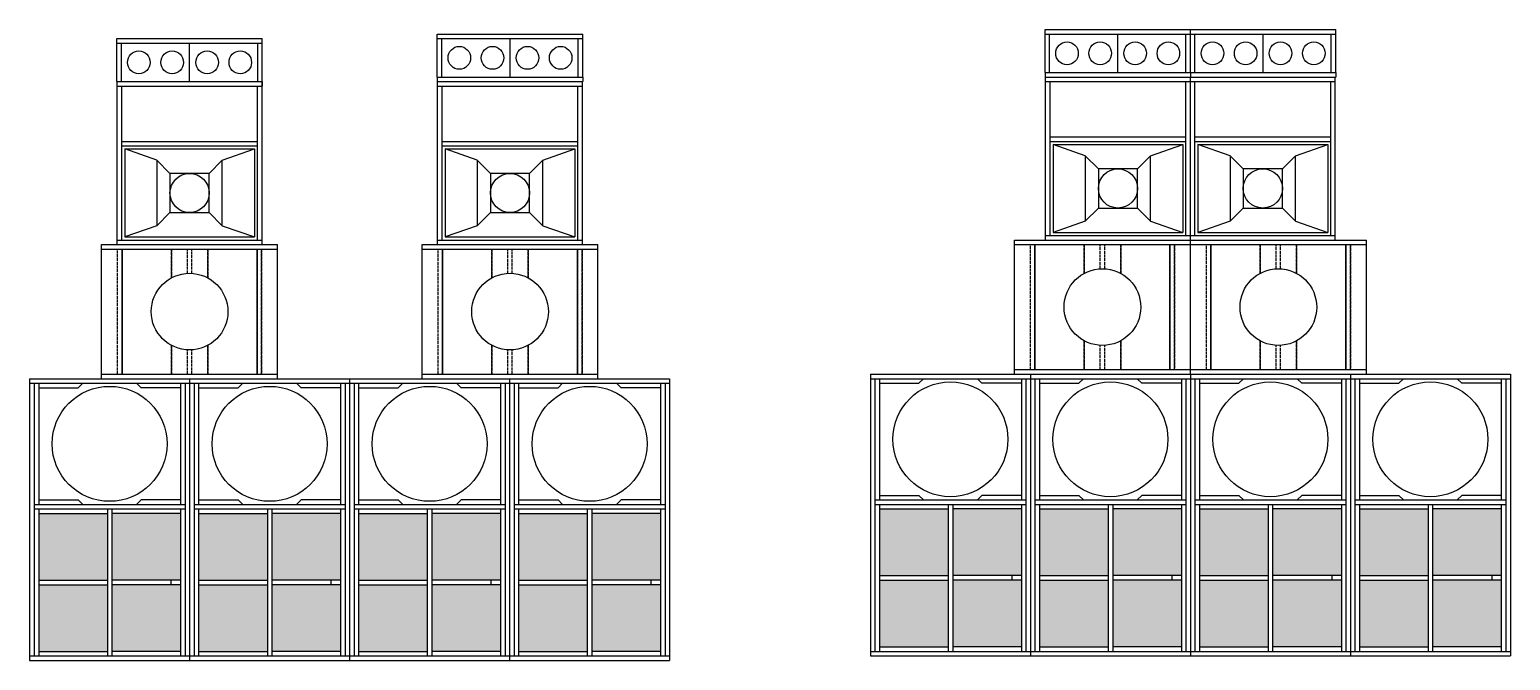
# Model space of a CAD drawing. Header units: millimetres. Extents: x 0 to 5886, y 0 to 2508.
import ezdxf

# ---------------------------------------------------------------- set-up
doc = ezdxf.new("R2010")
doc.units = ezdxf.units.MM
doc.linetypes.add('ACAD_ISO02W100', pattern=[15, 12, -3])
doc.linetypes.add('ACAD_ISO04W100', pattern=[30, 24, -3, 0, -3])
doc.layers.add('Efeitos', color=7, linetype='ACAD_ISO04W100', transparency=0.3)

# ---------------------------------------------------------------- blocks, each defined once
blk = doc.blocks.new('*U140')
at = {"layer": 'Efeitos', "transparency": 33554554}
h = blk.add_hatch(color=256, dxfattribs=at)
h.dxf.hatch_style = 1
h.set_gradient(color1=(255, 255, 255), color2=(0, 0, 0), rotation=270)
h.paths.add_polyline_path([(-282, 584), (-282, 516.6), (-9, 516.6), (-9, 584)])
h = blk.add_hatch(color=256, dxfattribs=at)
h.dxf.hatch_style = 1
h.set_gradient(color1=(255, 255, 255), color2=(0, 0, 0), rotation=270)
h.paths.add_polyline_path([(9, 584), (9, 516.6), (282, 516.6), (282, 584)])
h = blk.add_hatch(color=256, dxfattribs=at)
h.dxf.hatch_style = 1
h.set_gradient(color2=(0, 0, 0), rotation=90)
h.paths.add_polyline_path([(-282, 516.6), (-9, 516.6), (-9, 319), (-282, 319)])
h = blk.add_hatch(color=256, dxfattribs=at)
h.dxf.hatch_style = 1
h.set_gradient(color2=(0, 0, 0), rotation=90)
h.paths.add_polyline_path([(9, 516.6), (282, 516.6), (282, 319), (9, 319)])
h = blk.add_hatch(color=256, dxfattribs=at)
h.dxf.hatch_style = 1
h.set_gradient(color1=(199, 200, 202), color2=(0, 0, 0), rotation=270, one_color=1)
h.paths.add_polyline_path([(-282, 261.2), (-9, 261.2), (-9, 301), (-282, 301)])
h = blk.add_hatch(color=256, dxfattribs=at)
h.dxf.hatch_style = 1
h.set_gradient(color1=(199, 200, 202), color2=(0, 0, 0), rotation=270, one_color=1)
h.paths.add_polyline_path([(9, 261.2), (282, 261.2), (282, 301), (9, 301)])
h = blk.add_hatch(color=256, dxfattribs=at)
h.dxf.hatch_style = 1
h.set_gradient(color2=(0, 0, 0), rotation=90)
h.paths.add_polyline_path([(-282, 261.2), (-9, 261.2), (-9, 159.5), (-282, 159.5)])
h = blk.add_hatch(color=256, dxfattribs=at)
h.dxf.hatch_style = 1
h.set_gradient(color2=(0, 0, 0), rotation=90)
h.paths.add_polyline_path([(9, 261.2), (282, 261.2), (282, 159.5), (9, 159.5)])
h = blk.add_hatch(color=256, dxfattribs=at)
h.dxf.hatch_style = 1
h.set_gradient(rotation=270)
h.paths.add_polyline_path([(-282, 159.9), (-9, 159.9), (-9, 36), (-282, 36)])
h = blk.add_hatch(color=256, dxfattribs=at)
h.dxf.hatch_style = 1
h.set_gradient(rotation=270)
h.paths.add_polyline_path([(9, 159.9), (282, 159.9), (282, 36), (9, 36)])
for p, q in [((-318, 1120), (318, 1120)), ((-318, 1120), (-318, 0)), ((318, 1120), (318, 0)), ((-318, 1102), (318, 1102)), ((-300, 1102), (-300, 18)), ((-282, 1102), (-282, 620)), ((-282, 1084), (-125, 1084)), ((-125, 1084), (-107, 1102)), ((125, 1084), (107, 1102)), ((282, 1084), (125, 1084)), ((282, 1102), (282, 620)), ((300, 1102), (300, 18)), ((-300, 620), (300, 620)), ((-300, 602), (300, 602)), ((-282, 638), (-125, 638)), ((-282, 602), (-282, 18)), ((-125, 638), (-107, 620)), ((-9, 602), (-9, 18)), ((9, 602), (9, 18)), ((125, 638), (107, 620)), ((282, 638), (125, 638)), ((282, 602), (282, 18)), ((-282, 584), (-9, 584)), ((282, 584), (9, 584)), ((-282, 319), (-9, 319)), ((-282, 301), (-9, 301)), ((282, 319), (9, 319)), ((282, 301), (9, 301)), ((244, 319), (244, 301)), ((-318, 18), (318, 18)), ((-318, 0), (318, 0)), ((-282, 36), (-9, 36)), ((282, 36), (9, 36))]:
    blk.add_line(p, q)
blk.add_circle((0, 861), 228.5)
blk = doc.blocks.new('KICK_Paraflex C2D')
for p, q in [((-349.7, 0), (-349.7, 533.4)), ((-349.7, 533.4), (349.7, 533.4)), ((349.7, 0), (349.7, 533.4)), ((-349.7, 515.4), (349.7, 515.4)), ((-268.2, 18), (-268.2, 515.4)), ((-268.2, 515.4), (-268.2, 18)), ((268.2, 18), (268.2, 515.4)), ((268.2, 515.4), (268.2, 18)), ((349.7, 0), (349.7, 304)), ((-349.7, 18), (349.7, 18)), ((-349.7, 0), (349.7, 0))]:
    blk.add_line(p, q)
at = {"linetype": 'ACAD_ISO02W100', "transparency": 33554585}
for p, q in [((-286.2, 18), (-286.2, 515.4)), ((-72.5, 400.8), (-72.5, 515.4)), ((-72.5, 515.4), (-72.5, 400.8)), ((-9, 418.8), (-9, 515.4)), ((9, 418.8), (9, 515.4)), ((72.5, 400.8), (72.5, 515.4)), ((72.5, 515.4), (72.5, 400.8)), ((286.2, 18), (286.2, 515.4)), ((286.2, 515.4), (286.2, 18)), ((-72.5, 18), (-72.5, 132.6)), ((-72.5, 132.6), (-72.5, 18)), ((72.5, 18), (72.5, 132.6)), ((72.5, 132.6), (72.5, 18)), ((-9, 18), (-9, 114.6)), ((9, 18), (9, 114.6))]:
    blk.add_line(p, q, dxfattribs=at)
blk.add_circle((0, 266.7), 152.4)
blk = doc.blocks.new('MID_Fane mid')
for p, q in [((-288, 0), (-288, 648)), ((-288, 648), (288, 648)), ((288, 0), (288, 648)), ((-288, 630), (288, 630)), ((-270, 18), (-270, 630)), ((270, 18), (270, 630)), ((-270, 410), (270, 410)), ((-270, 392), (270, 392)), ((-258, 380), (258, 380)), ((-258, 380), (-258, 30)), ((-130, 335), (-258, 380)), ((130, 335), (258, 380)), ((258, 380), (258, 30)), ((-130, 335), (-130, 75)), ((-130, 335), (-78, 283)), ((130, 335), (78, 283)), ((130, 75), (130, 335)), ((78, 283), (-78, 283)), ((-78, 283), (-78, 127)), ((78, 127), (78, 283)), ((-130, 75), (-78, 127)), ((-78, 127), (78, 127)), ((130, 75), (78, 127)), ((-130, 75), (-258, 30)), ((130, 75), (258, 30)), ((-288, 18), (288, 18)), ((-288, 0), (288, 0)), ((-258, 30), (258, 30))]:
    blk.add_line(p, q)
blk.add_circle((0, 205), 78)
blk = doc.blocks.new('HIGH_TB2V4')
for p, q in [((-289, 170.5), (-289, 188.5)), ((-289, 188.5), (289, 188.5)), ((-289, 170.5), (-289, 188.5)), ((289, 170.5), (289, 188.5)), ((-289, 18), (-289, 170.5)), ((-289, 170.5), (289, 170.5)), ((-271, 18), (-271, 170.5)), ((0, 18), (0, 170.5)), ((271, 18), (271, 170.5)), ((289, 18), (289, 170.5)), ((-289, 18), (-289, 0)), ((-289, 18), (289, 18)), ((-289, 18), (-289, 0)), ((-289, 0), (289, 0)), ((289, 18), (289, 0))]:
    blk.add_line(p, q)
at = {"extrusion": (-0.173648, 0, 0.984808)}
for centre in [(-94.2, -198.4, 35), (-94.2, -68.4, 12.1)]:
    blk.add_circle(centre, 45.5, dxfattribs=at)
at = {"extrusion": (0.173648, 0, 0.984808)}
for centre in [(94.2, -68.4, 12.1), (94.2, -198.4, 35)]:
    blk.add_circle(centre, 45.5, dxfattribs=at)
blk = doc.blocks.new('*U133')
at = {"layer": 'Efeitos', "transparency": 33554554}
h = blk.add_hatch(color=256, dxfattribs=at)
h.dxf.hatch_style = 1
h.set_gradient(color1=(255, 255, 255), color2=(0, 0, 0), rotation=270)
h.paths.add_polyline_path([(-282, 584), (-282, 516.6), (-9, 516.6), (-9, 584)])
h = blk.add_hatch(color=256, dxfattribs=at)
h.dxf.hatch_style = 1
h.set_gradient(color1=(255, 255, 255), color2=(0, 0, 0), rotation=270)
h.paths.add_polyline_path([(9, 584), (9, 516.6), (282, 516.6), (282, 584)])
h = blk.add_hatch(color=256, dxfattribs=at)
h.dxf.hatch_style = 1
h.set_gradient(color2=(0, 0, 0), rotation=90)
h.paths.add_polyline_path([(-282, 516.6), (-9, 516.6), (-9, 319), (-282, 319)])
h = blk.add_hatch(color=256, dxfattribs=at)
h.dxf.hatch_style = 1
h.set_gradient(color2=(0, 0, 0), rotation=90)
h.paths.add_polyline_path([(9, 516.6), (282, 516.6), (282, 319), (9, 319)])
h = blk.add_hatch(color=256, dxfattribs=at)
h.dxf.hatch_style = 1
h.set_gradient(color1=(199, 200, 202), color2=(0, 0, 0), rotation=270, one_color=1)
h.paths.add_polyline_path([(-282, 261.2), (-9, 261.2), (-9, 301), (-282, 301)])
h = blk.add_hatch(color=256, dxfattribs=at)
h.dxf.hatch_style = 1
h.set_gradient(color1=(199, 200, 202), color2=(0, 0, 0), rotation=270, one_color=1)
h.paths.add_polyline_path([(9, 261.2), (282, 261.2), (282, 301), (9, 301)])
h = blk.add_hatch(color=256, dxfattribs=at)
h.dxf.hatch_style = 1
h.set_gradient(color2=(0, 0, 0), rotation=90)
h.paths.add_polyline_path([(-282, 261.2), (-9, 261.2), (-9, 159.5), (-282, 159.5)])
h = blk.add_hatch(color=256, dxfattribs=at)
h.dxf.hatch_style = 1
h.set_gradient(color2=(0, 0, 0), rotation=90)
h.paths.add_polyline_path([(9, 261.2), (282, 261.2), (282, 159.5), (9, 159.5)])
h = blk.add_hatch(color=256, dxfattribs=at)
h.dxf.hatch_style = 1
h.set_gradient(rotation=270)
h.paths.add_polyline_path([(-282, 159.9), (-9, 159.9), (-9, 36), (-282, 36)])
h = blk.add_hatch(color=256, dxfattribs=at)
h.dxf.hatch_style = 1
h.set_gradient(rotation=270)
h.paths.add_polyline_path([(9, 159.9), (282, 159.9), (282, 36), (9, 36)])
for p, q in [((-318, 1120), (318, 1120)), ((-318, 1120), (-318, 0)), ((318, 1120), (318, 0)), ((-318, 1102), (318, 1102)), ((-300, 1102), (-300, 18)), ((-282, 1102), (-282, 620)), ((-282, 1084), (-125, 1084)), ((-125, 1084), (-107, 1102)), ((125, 1084), (107, 1102)), ((282, 1084), (125, 1084)), ((282, 1102), (282, 620)), ((300, 1102), (300, 18)), ((-300, 620), (300, 620)), ((-300, 602), (300, 602)), ((-282, 638), (-125, 638)), ((-282, 602), (-282, 18)), ((-125, 638), (-107, 620)), ((-9, 602), (-9, 18)), ((9, 602), (9, 18)), ((125, 638), (107, 620)), ((282, 638), (125, 638)), ((282, 602), (282, 18)), ((-282, 584), (-9, 584)), ((282, 584), (9, 584)), ((-282, 319), (-9, 319)), ((-282, 301), (-9, 301)), ((282, 319), (9, 319)), ((282, 301), (9, 301)), ((244, 319), (244, 301)), ((-318, 18), (318, 18)), ((-318, 0), (318, 0)), ((-282, 36), (-9, 36)), ((282, 36), (9, 36))]:
    blk.add_line(p, q)
blk.add_circle((0, 861), 228.5)
blk = doc.blocks.new('*U134')
at = {"layer": 'Efeitos', "transparency": 33554554}
h = blk.add_hatch(color=256, dxfattribs=at)
h.dxf.hatch_style = 1
h.set_gradient(color1=(255, 255, 255), color2=(0, 0, 0), rotation=270)
h.paths.add_polyline_path([(-282, 584), (-282, 516.6), (-9, 516.6), (-9, 584)])
h = blk.add_hatch(color=256, dxfattribs=at)
h.dxf.hatch_style = 1
h.set_gradient(color1=(255, 255, 255), color2=(0, 0, 0), rotation=270)
h.paths.add_polyline_path([(9, 584), (9, 516.6), (282, 516.6), (282, 584)])
h = blk.add_hatch(color=256, dxfattribs=at)
h.dxf.hatch_style = 1
h.set_gradient(color2=(0, 0, 0), rotation=90)
h.paths.add_polyline_path([(-282, 516.6), (-9, 516.6), (-9, 319), (-282, 319)])
h = blk.add_hatch(color=256, dxfattribs=at)
h.dxf.hatch_style = 1
h.set_gradient(color2=(0, 0, 0), rotation=90)
h.paths.add_polyline_path([(9, 516.6), (282, 516.6), (282, 319), (9, 319)])
h = blk.add_hatch(color=256, dxfattribs=at)
h.dxf.hatch_style = 1
h.set_gradient(color1=(199, 200, 202), color2=(0, 0, 0), rotation=270, one_color=1)
h.paths.add_polyline_path([(-282, 261.2), (-9, 261.2), (-9, 301), (-282, 301)])
h = blk.add_hatch(color=256, dxfattribs=at)
h.dxf.hatch_style = 1
h.set_gradient(color1=(199, 200, 202), color2=(0, 0, 0), rotation=270, one_color=1)
h.paths.add_polyline_path([(9, 261.2), (282, 261.2), (282, 301), (9, 301)])
h = blk.add_hatch(color=256, dxfattribs=at)
h.dxf.hatch_style = 1
h.set_gradient(color2=(0, 0, 0), rotation=90)
h.paths.add_polyline_path([(-282, 261.2), (-9, 261.2), (-9, 159.5), (-282, 159.5)])
h = blk.add_hatch(color=256, dxfattribs=at)
h.dxf.hatch_style = 1
h.set_gradient(color2=(0, 0, 0), rotation=90)
h.paths.add_polyline_path([(9, 261.2), (282, 261.2), (282, 159.5), (9, 159.5)])
h = blk.add_hatch(color=256, dxfattribs=at)
h.dxf.hatch_style = 1
h.set_gradient(rotation=270)
h.paths.add_polyline_path([(-282, 159.9), (-9, 159.9), (-9, 36), (-282, 36)])
h = blk.add_hatch(color=256, dxfattribs=at)
h.dxf.hatch_style = 1
h.set_gradient(rotation=270)
h.paths.add_polyline_path([(9, 159.9), (282, 159.9), (282, 36), (9, 36)])
for p, q in [((-318, 1120), (318, 1120)), ((-318, 1120), (-318, 0)), ((318, 1120), (318, 0)), ((-318, 1102), (318, 1102)), ((-300, 1102), (-300, 18)), ((-282, 1102), (-282, 620)), ((-282, 1084), (-125, 1084)), ((-125, 1084), (-107, 1102)), ((125, 1084), (107, 1102)), ((282, 1084), (125, 1084)), ((282, 1102), (282, 620)), ((300, 1102), (300, 18)), ((-300, 620), (300, 620)), ((-300, 602), (300, 602)), ((-282, 638), (-125, 638)), ((-282, 602), (-282, 18)), ((-125, 638), (-107, 620)), ((-9, 602), (-9, 18)), ((9, 602), (9, 18)), ((125, 638), (107, 620)), ((282, 638), (125, 638)), ((282, 602), (282, 18)), ((-282, 584), (-9, 584)), ((282, 584), (9, 584)), ((-282, 319), (-9, 319)), ((-282, 301), (-9, 301)), ((282, 319), (9, 319)), ((282, 301), (9, 301)), ((244, 319), (244, 301)), ((-318, 18), (318, 18)), ((-318, 0), (318, 0)), ((-282, 36), (-9, 36)), ((282, 36), (9, 36))]:
    blk.add_line(p, q)
blk.add_circle((0, 861), 228.5)
blk = doc.blocks.new('*U135')
at = {"layer": 'Efeitos', "transparency": 33554554}
h = blk.add_hatch(color=256, dxfattribs=at)
h.dxf.hatch_style = 1
h.set_gradient(color1=(255, 255, 255), color2=(0, 0, 0), rotation=270)
h.paths.add_polyline_path([(-282, 584), (-282, 516.6), (-9, 516.6), (-9, 584)])
h = blk.add_hatch(color=256, dxfattribs=at)
h.dxf.hatch_style = 1
h.set_gradient(color1=(255, 255, 255), color2=(0, 0, 0), rotation=270)
h.paths.add_polyline_path([(9, 584), (9, 516.6), (282, 516.6), (282, 584)])
h = blk.add_hatch(color=256, dxfattribs=at)
h.dxf.hatch_style = 1
h.set_gradient(color2=(0, 0, 0), rotation=90)
h.paths.add_polyline_path([(-282, 516.6), (-9, 516.6), (-9, 319), (-282, 319)])
h = blk.add_hatch(color=256, dxfattribs=at)
h.dxf.hatch_style = 1
h.set_gradient(color2=(0, 0, 0), rotation=90)
h.paths.add_polyline_path([(9, 516.6), (282, 516.6), (282, 319), (9, 319)])
h = blk.add_hatch(color=256, dxfattribs=at)
h.dxf.hatch_style = 1
h.set_gradient(color1=(199, 200, 202), color2=(0, 0, 0), rotation=270, one_color=1)
h.paths.add_polyline_path([(-282, 261.2), (-9, 261.2), (-9, 301), (-282, 301)])
h = blk.add_hatch(color=256, dxfattribs=at)
h.dxf.hatch_style = 1
h.set_gradient(color1=(199, 200, 202), color2=(0, 0, 0), rotation=270, one_color=1)
h.paths.add_polyline_path([(9, 261.2), (282, 261.2), (282, 301), (9, 301)])
h = blk.add_hatch(color=256, dxfattribs=at)
h.dxf.hatch_style = 1
h.set_gradient(color2=(0, 0, 0), rotation=90)
h.paths.add_polyline_path([(-282, 261.2), (-9, 261.2), (-9, 159.5), (-282, 159.5)])
h = blk.add_hatch(color=256, dxfattribs=at)
h.dxf.hatch_style = 1
h.set_gradient(color2=(0, 0, 0), rotation=90)
h.paths.add_polyline_path([(9, 261.2), (282, 261.2), (282, 159.5), (9, 159.5)])
h = blk.add_hatch(color=256, dxfattribs=at)
h.dxf.hatch_style = 1
h.set_gradient(rotation=270)
h.paths.add_polyline_path([(-282, 159.9), (-9, 159.9), (-9, 36), (-282, 36)])
h = blk.add_hatch(color=256, dxfattribs=at)
h.dxf.hatch_style = 1
h.set_gradient(rotation=270)
h.paths.add_polyline_path([(9, 159.9), (282, 159.9), (282, 36), (9, 36)])
for p, q in [((-318, 1120), (318, 1120)), ((-318, 1120), (-318, 0)), ((318, 1120), (318, 0)), ((-318, 1102), (318, 1102)), ((-300, 1102), (-300, 18)), ((-282, 1102), (-282, 620)), ((-282, 1084), (-125, 1084)), ((-125, 1084), (-107, 1102)), ((125, 1084), (107, 1102)), ((282, 1084), (125, 1084)), ((282, 1102), (282, 620)), ((300, 1102), (300, 18)), ((-300, 620), (300, 620)), ((-300, 602), (300, 602)), ((-282, 638), (-125, 638)), ((-282, 602), (-282, 18)), ((-125, 638), (-107, 620)), ((-9, 602), (-9, 18)), ((9, 602), (9, 18)), ((125, 638), (107, 620)), ((282, 638), (125, 638)), ((282, 602), (282, 18)), ((-282, 584), (-9, 584)), ((282, 584), (9, 584)), ((-282, 319), (-9, 319)), ((-282, 301), (-9, 301)), ((282, 319), (9, 319)), ((282, 301), (9, 301)), ((244, 319), (244, 301)), ((-318, 18), (318, 18)), ((-318, 0), (318, 0)), ((-282, 36), (-9, 36)), ((282, 36), (9, 36))]:
    blk.add_line(p, q)
blk.add_circle((0, 861), 228.5)
blk = doc.blocks.new('*U136')
at = {"layer": 'Efeitos', "transparency": 33554554}
h = blk.add_hatch(color=256, dxfattribs=at)
h.dxf.hatch_style = 1
h.set_gradient(color1=(255, 255, 255), color2=(0, 0, 0), rotation=270)
h.paths.add_polyline_path([(-282, 584), (-282, 516.6), (-9, 516.6), (-9, 584)])
h = blk.add_hatch(color=256, dxfattribs=at)
h.dxf.hatch_style = 1
h.set_gradient(color1=(255, 255, 255), color2=(0, 0, 0), rotation=270)
h.paths.add_polyline_path([(9, 584), (9, 516.6), (282, 516.6), (282, 584)])
h = blk.add_hatch(color=256, dxfattribs=at)
h.dxf.hatch_style = 1
h.set_gradient(color2=(0, 0, 0), rotation=90)
h.paths.add_polyline_path([(-282, 516.6), (-9, 516.6), (-9, 319), (-282, 319)])
h = blk.add_hatch(color=256, dxfattribs=at)
h.dxf.hatch_style = 1
h.set_gradient(color2=(0, 0, 0), rotation=90)
h.paths.add_polyline_path([(9, 516.6), (282, 516.6), (282, 319), (9, 319)])
h = blk.add_hatch(color=256, dxfattribs=at)
h.dxf.hatch_style = 1
h.set_gradient(color1=(199, 200, 202), color2=(0, 0, 0), rotation=270, one_color=1)
h.paths.add_polyline_path([(-282, 261.2), (-9, 261.2), (-9, 301), (-282, 301)])
h = blk.add_hatch(color=256, dxfattribs=at)
h.dxf.hatch_style = 1
h.set_gradient(color1=(199, 200, 202), color2=(0, 0, 0), rotation=270, one_color=1)
h.paths.add_polyline_path([(9, 261.2), (282, 261.2), (282, 301), (9, 301)])
h = blk.add_hatch(color=256, dxfattribs=at)
h.dxf.hatch_style = 1
h.set_gradient(color2=(0, 0, 0), rotation=90)
h.paths.add_polyline_path([(-282, 261.2), (-9, 261.2), (-9, 159.5), (-282, 159.5)])
h = blk.add_hatch(color=256, dxfattribs=at)
h.dxf.hatch_style = 1
h.set_gradient(color2=(0, 0, 0), rotation=90)
h.paths.add_polyline_path([(9, 261.2), (282, 261.2), (282, 159.5), (9, 159.5)])
h = blk.add_hatch(color=256, dxfattribs=at)
h.dxf.hatch_style = 1
h.set_gradient(rotation=270)
h.paths.add_polyline_path([(-282, 159.9), (-9, 159.9), (-9, 36), (-282, 36)])
h = blk.add_hatch(color=256, dxfattribs=at)
h.dxf.hatch_style = 1
h.set_gradient(rotation=270)
h.paths.add_polyline_path([(9, 159.9), (282, 159.9), (282, 36), (9, 36)])
for p, q in [((-318, 1120), (318, 1120)), ((-318, 1120), (-318, 0)), ((318, 1120), (318, 0)), ((-318, 1102), (318, 1102)), ((-300, 1102), (-300, 18)), ((-282, 1102), (-282, 620)), ((-282, 1084), (-125, 1084)), ((-125, 1084), (-107, 1102)), ((125, 1084), (107, 1102)), ((282, 1084), (125, 1084)), ((282, 1102), (282, 620)), ((300, 1102), (300, 18)), ((-300, 620), (300, 620)), ((-300, 602), (300, 602)), ((-282, 638), (-125, 638)), ((-282, 602), (-282, 18)), ((-125, 638), (-107, 620)), ((-9, 602), (-9, 18)), ((9, 602), (9, 18)), ((125, 638), (107, 620)), ((282, 638), (125, 638)), ((282, 602), (282, 18)), ((-282, 584), (-9, 584)), ((282, 584), (9, 584)), ((-282, 319), (-9, 319)), ((-282, 301), (-9, 301)), ((282, 319), (9, 319)), ((282, 301), (9, 301)), ((244, 319), (244, 301)), ((-318, 18), (318, 18)), ((-318, 0), (318, 0)), ((-282, 36), (-9, 36)), ((282, 36), (9, 36))]:
    blk.add_line(p, q)
blk.add_circle((0, 861), 228.5)
blk = doc.blocks.new('*U137')
at = {"layer": 'Efeitos', "transparency": 33554554}
h = blk.add_hatch(color=256, dxfattribs=at)
h.dxf.hatch_style = 1
h.set_gradient(color1=(255, 255, 255), color2=(0, 0, 0), rotation=270)
h.paths.add_polyline_path([(-282, 584), (-282, 516.6), (-9, 516.6), (-9, 584)])
h = blk.add_hatch(color=256, dxfattribs=at)
h.dxf.hatch_style = 1
h.set_gradient(color1=(255, 255, 255), color2=(0, 0, 0), rotation=270)
h.paths.add_polyline_path([(9, 584), (9, 516.6), (282, 516.6), (282, 584)])
h = blk.add_hatch(color=256, dxfattribs=at)
h.dxf.hatch_style = 1
h.set_gradient(color2=(0, 0, 0), rotation=90)
h.paths.add_polyline_path([(-282, 516.6), (-9, 516.6), (-9, 319), (-282, 319)])
h = blk.add_hatch(color=256, dxfattribs=at)
h.dxf.hatch_style = 1
h.set_gradient(color2=(0, 0, 0), rotation=90)
h.paths.add_polyline_path([(9, 516.6), (282, 516.6), (282, 319), (9, 319)])
h = blk.add_hatch(color=256, dxfattribs=at)
h.dxf.hatch_style = 1
h.set_gradient(color1=(199, 200, 202), color2=(0, 0, 0), rotation=270, one_color=1)
h.paths.add_polyline_path([(-282, 261.2), (-9, 261.2), (-9, 301), (-282, 301)])
h = blk.add_hatch(color=256, dxfattribs=at)
h.dxf.hatch_style = 1
h.set_gradient(color1=(199, 200, 202), color2=(0, 0, 0), rotation=270, one_color=1)
h.paths.add_polyline_path([(9, 261.2), (282, 261.2), (282, 301), (9, 301)])
h = blk.add_hatch(color=256, dxfattribs=at)
h.dxf.hatch_style = 1
h.set_gradient(color2=(0, 0, 0), rotation=90)
h.paths.add_polyline_path([(-282, 261.2), (-9, 261.2), (-9, 159.5), (-282, 159.5)])
h = blk.add_hatch(color=256, dxfattribs=at)
h.dxf.hatch_style = 1
h.set_gradient(color2=(0, 0, 0), rotation=90)
h.paths.add_polyline_path([(9, 261.2), (282, 261.2), (282, 159.5), (9, 159.5)])
h = blk.add_hatch(color=256, dxfattribs=at)
h.dxf.hatch_style = 1
h.set_gradient(rotation=270)
h.paths.add_polyline_path([(-282, 159.9), (-9, 159.9), (-9, 36), (-282, 36)])
h = blk.add_hatch(color=256, dxfattribs=at)
h.dxf.hatch_style = 1
h.set_gradient(rotation=270)
h.paths.add_polyline_path([(9, 159.9), (282, 159.9), (282, 36), (9, 36)])
for p, q in [((-318, 1120), (318, 1120)), ((-318, 1120), (-318, 0)), ((318, 1120), (318, 0)), ((-318, 1102), (318, 1102)), ((-300, 1102), (-300, 18)), ((-282, 1102), (-282, 620)), ((-282, 1084), (-125, 1084)), ((-125, 1084), (-107, 1102)), ((125, 1084), (107, 1102)), ((282, 1084), (125, 1084)), ((282, 1102), (282, 620)), ((300, 1102), (300, 18)), ((-300, 620), (300, 620)), ((-300, 602), (300, 602)), ((-282, 638), (-125, 638)), ((-282, 602), (-282, 18)), ((-125, 638), (-107, 620)), ((-9, 602), (-9, 18)), ((9, 602), (9, 18)), ((125, 638), (107, 620)), ((282, 638), (125, 638)), ((282, 602), (282, 18)), ((-282, 584), (-9, 584)), ((282, 584), (9, 584)), ((-282, 319), (-9, 319)), ((-282, 301), (-9, 301)), ((282, 319), (9, 319)), ((282, 301), (9, 301)), ((244, 319), (244, 301)), ((-318, 18), (318, 18)), ((-318, 0), (318, 0)), ((-282, 36), (-9, 36)), ((282, 36), (9, 36))]:
    blk.add_line(p, q)
blk.add_circle((0, 861), 228.5)
blk = doc.blocks.new('*U138')
at = {"layer": 'Efeitos', "transparency": 33554554}
h = blk.add_hatch(color=256, dxfattribs=at)
h.dxf.hatch_style = 1
h.set_gradient(color1=(255, 255, 255), color2=(0, 0, 0), rotation=270)
h.paths.add_polyline_path([(-282, 584), (-282, 516.6), (-9, 516.6), (-9, 584)])
h = blk.add_hatch(color=256, dxfattribs=at)
h.dxf.hatch_style = 1
h.set_gradient(color1=(255, 255, 255), color2=(0, 0, 0), rotation=270)
h.paths.add_polyline_path([(9, 584), (9, 516.6), (282, 516.6), (282, 584)])
h = blk.add_hatch(color=256, dxfattribs=at)
h.dxf.hatch_style = 1
h.set_gradient(color2=(0, 0, 0), rotation=90)
h.paths.add_polyline_path([(-282, 516.6), (-9, 516.6), (-9, 319), (-282, 319)])
h = blk.add_hatch(color=256, dxfattribs=at)
h.dxf.hatch_style = 1
h.set_gradient(color2=(0, 0, 0), rotation=90)
h.paths.add_polyline_path([(9, 516.6), (282, 516.6), (282, 319), (9, 319)])
h = blk.add_hatch(color=256, dxfattribs=at)
h.dxf.hatch_style = 1
h.set_gradient(color1=(199, 200, 202), color2=(0, 0, 0), rotation=270, one_color=1)
h.paths.add_polyline_path([(-282, 261.2), (-9, 261.2), (-9, 301), (-282, 301)])
h = blk.add_hatch(color=256, dxfattribs=at)
h.dxf.hatch_style = 1
h.set_gradient(color1=(199, 200, 202), color2=(0, 0, 0), rotation=270, one_color=1)
h.paths.add_polyline_path([(9, 261.2), (282, 261.2), (282, 301), (9, 301)])
h = blk.add_hatch(color=256, dxfattribs=at)
h.dxf.hatch_style = 1
h.set_gradient(color2=(0, 0, 0), rotation=90)
h.paths.add_polyline_path([(-282, 261.2), (-9, 261.2), (-9, 159.5), (-282, 159.5)])
h = blk.add_hatch(color=256, dxfattribs=at)
h.dxf.hatch_style = 1
h.set_gradient(color2=(0, 0, 0), rotation=90)
h.paths.add_polyline_path([(9, 261.2), (282, 261.2), (282, 159.5), (9, 159.5)])
h = blk.add_hatch(color=256, dxfattribs=at)
h.dxf.hatch_style = 1
h.set_gradient(rotation=270)
h.paths.add_polyline_path([(-282, 159.9), (-9, 159.9), (-9, 36), (-282, 36)])
h = blk.add_hatch(color=256, dxfattribs=at)
h.dxf.hatch_style = 1
h.set_gradient(rotation=270)
h.paths.add_polyline_path([(9, 159.9), (282, 159.9), (282, 36), (9, 36)])
for p, q in [((-318, 1120), (318, 1120)), ((-318, 1120), (-318, 0)), ((318, 1120), (318, 0)), ((-318, 1102), (318, 1102)), ((-300, 1102), (-300, 18)), ((-282, 1102), (-282, 620)), ((-282, 1084), (-125, 1084)), ((-125, 1084), (-107, 1102)), ((125, 1084), (107, 1102)), ((282, 1084), (125, 1084)), ((282, 1102), (282, 620)), ((300, 1102), (300, 18)), ((-300, 620), (300, 620)), ((-300, 602), (300, 602)), ((-282, 638), (-125, 638)), ((-282, 602), (-282, 18)), ((-125, 638), (-107, 620)), ((-9, 602), (-9, 18)), ((9, 602), (9, 18)), ((125, 638), (107, 620)), ((282, 638), (125, 638)), ((282, 602), (282, 18)), ((-282, 584), (-9, 584)), ((282, 584), (9, 584)), ((-282, 319), (-9, 319)), ((-282, 301), (-9, 301)), ((282, 319), (9, 319)), ((282, 301), (9, 301)), ((244, 319), (244, 301)), ((-318, 18), (318, 18)), ((-318, 0), (318, 0)), ((-282, 36), (-9, 36)), ((282, 36), (9, 36))]:
    blk.add_line(p, q)
blk.add_circle((0, 861), 228.5)
blk = doc.blocks.new('*U139')
at = {"layer": 'Efeitos', "transparency": 33554554}
h = blk.add_hatch(color=256, dxfattribs=at)
h.dxf.hatch_style = 1
h.set_gradient(color1=(255, 255, 255), color2=(0, 0, 0), rotation=270)
h.paths.add_polyline_path([(-282, 584), (-282, 516.6), (-9, 516.6), (-9, 584)])
h = blk.add_hatch(color=256, dxfattribs=at)
h.dxf.hatch_style = 1
h.set_gradient(color1=(255, 255, 255), color2=(0, 0, 0), rotation=270)
h.paths.add_polyline_path([(9, 584), (9, 516.6), (282, 516.6), (282, 584)])
h = blk.add_hatch(color=256, dxfattribs=at)
h.dxf.hatch_style = 1
h.set_gradient(color2=(0, 0, 0), rotation=90)
h.paths.add_polyline_path([(-282, 516.6), (-9, 516.6), (-9, 319), (-282, 319)])
h = blk.add_hatch(color=256, dxfattribs=at)
h.dxf.hatch_style = 1
h.set_gradient(color2=(0, 0, 0), rotation=90)
h.paths.add_polyline_path([(9, 516.6), (282, 516.6), (282, 319), (9, 319)])
h = blk.add_hatch(color=256, dxfattribs=at)
h.dxf.hatch_style = 1
h.set_gradient(color1=(199, 200, 202), color2=(0, 0, 0), rotation=270, one_color=1)
h.paths.add_polyline_path([(-282, 261.2), (-9, 261.2), (-9, 301), (-282, 301)])
h = blk.add_hatch(color=256, dxfattribs=at)
h.dxf.hatch_style = 1
h.set_gradient(color1=(199, 200, 202), color2=(0, 0, 0), rotation=270, one_color=1)
h.paths.add_polyline_path([(9, 261.2), (282, 261.2), (282, 301), (9, 301)])
h = blk.add_hatch(color=256, dxfattribs=at)
h.dxf.hatch_style = 1
h.set_gradient(color2=(0, 0, 0), rotation=90)
h.paths.add_polyline_path([(-282, 261.2), (-9, 261.2), (-9, 159.5), (-282, 159.5)])
h = blk.add_hatch(color=256, dxfattribs=at)
h.dxf.hatch_style = 1
h.set_gradient(color2=(0, 0, 0), rotation=90)
h.paths.add_polyline_path([(9, 261.2), (282, 261.2), (282, 159.5), (9, 159.5)])
h = blk.add_hatch(color=256, dxfattribs=at)
h.dxf.hatch_style = 1
h.set_gradient(rotation=270)
h.paths.add_polyline_path([(-282, 159.9), (-9, 159.9), (-9, 36), (-282, 36)])
h = blk.add_hatch(color=256, dxfattribs=at)
h.dxf.hatch_style = 1
h.set_gradient(rotation=270)
h.paths.add_polyline_path([(9, 159.9), (282, 159.9), (282, 36), (9, 36)])
for p, q in [((-318, 1120), (318, 1120)), ((-318, 1120), (-318, 0)), ((318, 1120), (318, 0)), ((-318, 1102), (318, 1102)), ((-300, 1102), (-300, 18)), ((-282, 1102), (-282, 620)), ((-282, 1084), (-125, 1084)), ((-125, 1084), (-107, 1102)), ((125, 1084), (107, 1102)), ((282, 1084), (125, 1084)), ((282, 1102), (282, 620)), ((300, 1102), (300, 18)), ((-300, 620), (300, 620)), ((-300, 602), (300, 602)), ((-282, 638), (-125, 638)), ((-282, 602), (-282, 18)), ((-125, 638), (-107, 620)), ((-9, 602), (-9, 18)), ((9, 602), (9, 18)), ((125, 638), (107, 620)), ((282, 638), (125, 638)), ((282, 602), (282, 18)), ((-282, 584), (-9, 584)), ((282, 584), (9, 584)), ((-282, 319), (-9, 319)), ((-282, 301), (-9, 301)), ((282, 319), (9, 319)), ((282, 301), (9, 301)), ((244, 319), (244, 301)), ((-318, 18), (318, 18)), ((-318, 0), (318, 0)), ((-282, 36), (-9, 36)), ((282, 36), (9, 36))]:
    blk.add_line(p, q)
blk.add_circle((0, 861), 228.5)
blk = doc.blocks.new('PAZORRO')
for name, p in [('HIGH_TB2V4', (1909.7, 2301.4)), ('HIGH_TB2V4', (4325.4, 2319.4)), ('HIGH_TB2V4', (4903.4, 2319.4)), ('HIGH_TB2V4', (636, 2283.4)), ('MID_Fane mid', (636, 1653.4)), ('MID_Fane mid', (1909.7, 1653.4)), ('MID_Fane mid', (4326.4, 1671.4)), ('MID_Fane mid', (4902.4, 1671.4)), ('KICK_Paraflex C2D', (636, 1120)), ('KICK_Paraflex C2D', (1909.7, 1120)), ('KICK_Paraflex C2D', (4264.7, 1138)), ('KICK_Paraflex C2D', (4964.1, 1138)), ('*U135', (318, 0)), ('*U134', (954, 0)), ('*U133', (1590, 0)), ('*U140', (2226, 0)), ('*U139', (3660.4, 18)), ('*U138', (4296.4, 18)), ('*U137', (4932.4, 18)), ('*U136', (5568.4, 18))]:
    blk.add_blockref(name, p)

msp = doc.modelspace()

# ---------------------------------------------------------------- block references
msp.add_blockref('PAZORRO', (0, 0))

doc.saveas('drawing.dxf')
